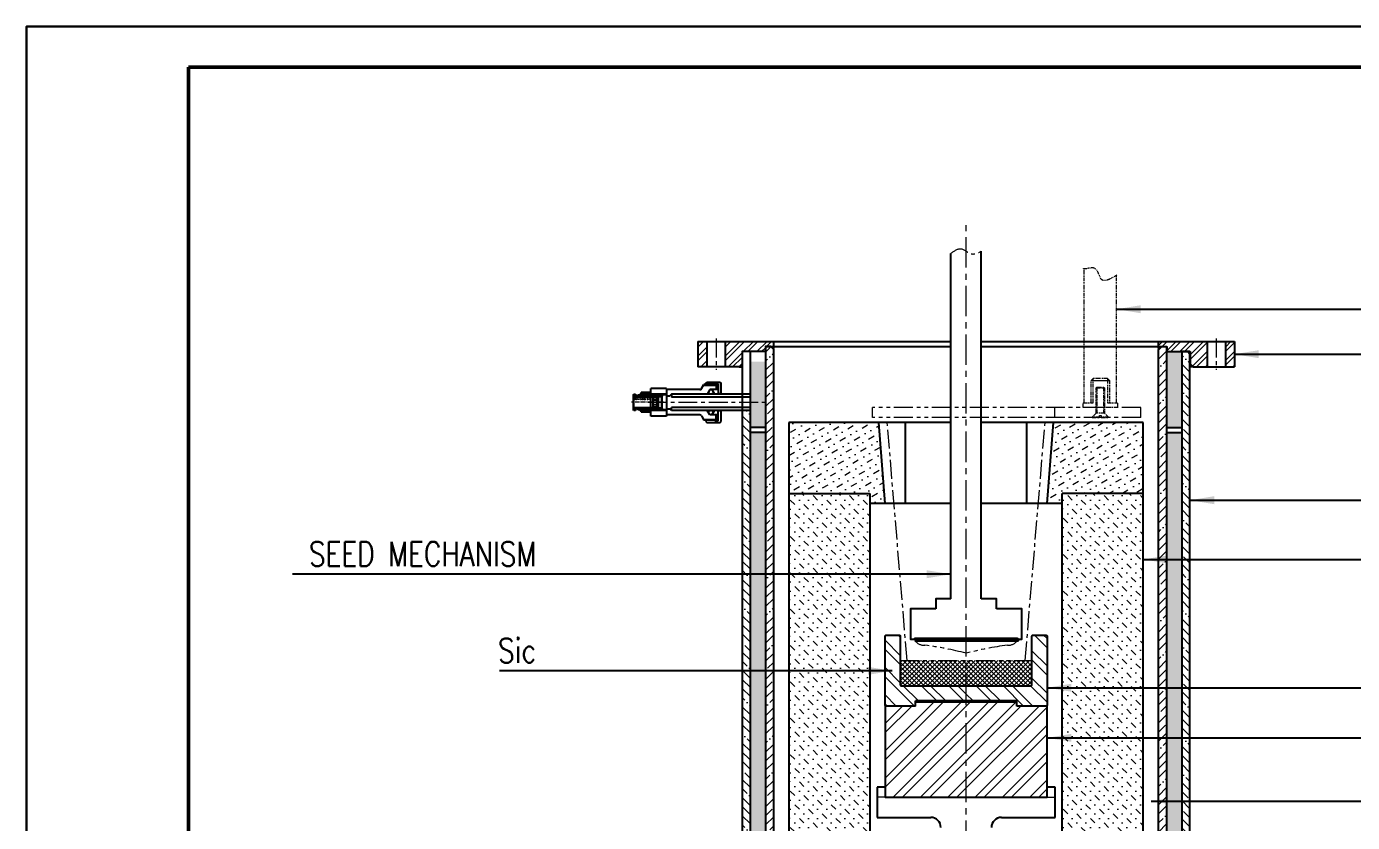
# Model space of a CAD drawing. Header units: millimetres. Extents: x 334 to 3694, y 0 to 2376.
# Drawn here: x 334 to 1643, y 1590 to 2376 of the extents above; entities that cross this region are included whole.
import ezdxf

# ---------------------------------------------------------------- set-up
doc = ezdxf.new("R2010")
doc.units = ezdxf.units.MM
doc.header["$LTSCALE"] = 3
for name, pattern in [('CENTER', [2, 1.25, -0.25, 0.25, -0.25]), ('DASHED', [0.75, 0.5, -0.25]), ('PHANTOM', [2.5, 1.25, -0.25, 0.25, -0.25, 0.25, -0.25])]:
    doc.linetypes.add(name, pattern=pattern)
for name, color, linetype, lineweight in [('1_외형선', 7, 'Continuous', 25), ('2_숨은선', 2, 'DASHED', 20), ('3_중심선', 1, 'CENTER', 18), ('5_파단선', 5, 'PHANTOM', 9), ('6_가는선', 3, 'Continuous', 18), ('7_가상선', 6, 'PHANTOM', 9), ('8_외각선', 4, 'Continuous', 50)]:
    doc.layers.add(name, color=color, linetype=linetype, lineweight=lineweight)
doc.layers.add('Plot-Box', color=211, linetype='Continuous', plot=False)
doc.layers.add('PLOT_BOX', color=221, linetype='Continuous', plot=False)
doc.styles.add('축척01', font='romans.shx', dxfattribs={"width": 0.8, "height": 3, "bigfont": 'whgtxt.shx'})
doc.styles.add('축척08', font='romans.shx', dxfattribs={"width": 0.8, "height": 24, "bigfont": 'whgtxt.shx'})
doc.dimstyles.new('축척08', dxfattribs={"dimscale": 8, "dimtxt": 24, "dimasz": 3, "dimexe": 1, "dimexo": 1, "dimgap": 1, "dimtad": 3, "dimdec": 4, "dimzin": 9, "dimdsep": 46, "dimtxsty": '축척08', "dimcen": 0, "dimclrd": 3, "dimclre": 3, "dimclrt": 256, "dimadec": 4, "dimazin": 2, "dimtm": 1e-09, "dimtfac": 0.6, "dimtdec": 4, "dimtmove": 0, "dimatfit": 0, "dimfxl": 1.5, "dimtolj": 1, "dimlwd": -1, "dimlwe": -1, "dimarcsym": 0})
pattern_1 = [(315, (11.6, 2e-13), (0.67352, 0.67352), [])]
pattern_2 = [(135, (410.281, 0), (-13.47038, -13.47038), []), (135, (410.281, 8.98), (-13.47038, -13.47038), [])]

# ---------------------------------------------------------------- blocks, each defined once
blk = doc.blocks.new('A$C4976374A')
at = {"layer": '8_외각선'}
for p, q in [((20, 292), (415, 292)), ((20, 5), (20, 292))]:
    blk.add_line(p, q, dxfattribs=at)
blk.add_lwpolyline([(20, 292), (415, 292), (415, 5), (20, 5)], close=True, dxfattribs=at)
at = {"layer": 'Plot-Box'}
blk.add_lwpolyline([(0, 297), (420, 297), (420, 0), (0, 0)], close=True, dxfattribs=at)
blk = doc.blocks.new('A$C53963148')
at = {"layer": '6_가는선', "extrusion": (0, 0, -1)}
h = blk.add_hatch(dxfattribs=at)
h.set_pattern_fill('ANSI31', color=256, scale=0.3, angle=-90, style=0)
h.set_pattern_definition(pattern_1)
h.paths.add_polyline_path([(20.6, 9.8), (21.1, 8.5), (21.1, 7.8), (22.1, 7.8), (23.6, 7.5), (23.6, 6.7), (25.2, 6.7), (25.2, 5.9), (26.3, 5.9), (26.4, 6), (26.4, 8), (28, 8), (28.4, 7.6), (28.4, 6.1), (28.2, 6.1), (28.2, 5.7), (28.4, 5.7), (28.4, 5.4), (28.1, 5.1), (9, 5.1), (9, 4.6), (4.5, 4.6), (4, 5.5), (0.5, 5.5), (0, 6), (0, 7.1), (1, 8.2), (12, 8.5), (12.5, 9.8)], flags=0)
h = blk.add_hatch(dxfattribs=at)
h.set_pattern_fill('ANSI31', color=256, scale=0.3, angle=-90, style=0)
h.set_pattern_definition(pattern_1)
h.paths.add_polyline_path([(12.5, -9.8), (12, -8.5), (1, -8.2), (0, -7.1), (0, -6), (0.5, -5.5), (4, -5.5), (4.5, -4.6), (9, -4.6), (9, -5.1), (28.1, -5.1), (28.4, -5.4), (28.4, -7.6), (28, -8), (26.4, -8), (26.4, -5.9), (26.3, -5.8), (25.2, -5.8), (25.2, -6.6), (23.6, -6.6), (23.6, -7.5), (22.1, -7.7), (21.1, -7.7), (21.1, -8.5), (20.6, -9.8)], flags=0)
at = {"layer": '1_외형선'}
for p, q in [((-28.4, 7.6), (-28, 8)), ((-28.4, 6.1), (-28.4, 7.6)), ((-28.4, 5.7), (-28.4, 6.1)), ((-28.2, 6.1), (-28.4, 6.1)), ((-28.4, 5.4), (-28.4, 5.7)), ((-28.4, 5.7), (-28.2, 5.7)), ((-28.1, 5.1), (-28.4, 5.4)), ((-28.4, -5.4), (-28.4, 5.4)), ((-28.2, 5.7), (-28.2, 6.1)), ((-9, 5.1), (-28.1, 5.1)), ((-28.1, -5.1), (-28.1, 5.1)), ((-28, 8), (-26.4, 8)), ((-26.4, 8), (-26.4, 6)), ((-26.4, 6), (-26.3, 5.9)), ((-26.3, 5.9), (-25.2, 5.9)), ((-25.2, 5.9), (-25.2, 6.7)), ((-25.2, 6.7), (-23.6, 6.7)), ((-23.6, 7.5), (-22.1, 7.8)), ((-23.6, 6.7), (-23.6, 7.5)), ((-22.1, 7.8), (-21.1, 7.8)), ((-21.1, 8.5), (-20.6, 9.8)), ((-21.1, 7.8), (-21.1, 8.5)), ((-12.5, 9.8), (-20.6, 9.8)), ((-12.5, 9.8), (-12, 8.5)), ((-12, 8.5), (-1, 8.2)), ((-9, 4.6), (-9, 5.1)), ((-9, 2.3), (-9, 4.6)), ((-9, 4.6), (-4.5, 4.6)), ((-9, -2.3), (-9, 2.3)), ((-9, 2.3), (-4.5, 2.3)), ((-4, 5.5), (-4.5, 4.6)), ((-0.5, 5.5), (-4, 5.5)), ((-4, 5.5), (-4, -5.5)), ((-1, 8.2), (0, 7.1)), ((0, 6), (-0.5, 5.5)), ((-0.5, 5.5), (-0.5, -5.5)), ((0, 7.1), (0, 6)), ((0, -6), (0, 6)), ((-28.4, -5.4), (-28.1, -5.1)), ((-28.4, -7.6), (-28.4, -5.4)), ((-28, -8), (-28.4, -7.6)), ((-28.1, -5.1), (-9, -5.1)), ((-26.4, -8), (-28, -8)), ((-26.3, -5.8), (-26.4, -5.9)), ((-26.4, -5.9), (-26.4, -8)), ((-25.2, -5.8), (-26.3, -5.8)), ((-25.2, -6.6), (-25.2, -5.8)), ((-23.6, -6.6), (-25.2, -6.6)), ((-23.6, -7.5), (-23.6, -6.6)), ((-22.1, -7.7), (-23.6, -7.5)), ((-21.1, -7.7), (-22.1, -7.7)), ((-21.1, -8.5), (-21.1, -7.7)), ((-20.6, -9.8), (-21.1, -8.5)), ((-12.5, -9.8), (-20.6, -9.8)), ((-12, -8.5), (-12.5, -9.8)), ((-1, -8.2), (-12, -8.5)), ((-9, -4.6), (-9, -2.3)), ((-9, -2.3), (-4.5, -2.3)), ((-9, -5.1), (-9, -4.6)), ((-9, -4.6), (-4.5, -4.6)), ((-4.5, -4.6), (-4, -5.5)), ((-4, -5.5), (-0.5, -5.5)), ((0, -7.1), (-1, -8.2)), ((-0.5, -5.5), (0, -6)), ((0, -6), (0, -7.1))]:
    blk.add_line(p, q, dxfattribs=at)
for points in [[(-4.5, 2.3), (-5.2, 3.5), (-4.5, 4.6)], [(-4.5, -2.3), (-5.2, 0), (-4.5, 2.3)], [(-4.5, -4.6), (-5.2, -3.5), (-4.5, -2.3)]]:
    blk.add_rational_spline(points, [1.10224133595, 1.27275866405, 1.10224133595], degree=2, dxfattribs=at)
at = {"layer": '3_중심선'}
blk.add_line((1.2, 0), (-30.1, 0), dxfattribs=at)
at = {"layer": '2_숨은선', "insert": (-11.6, 2.6), "char_height": 1, "width": 15.64, "attachment_point": 1, "rotation": 180, "style": '축척01'}
blk.add_mtext('GMPC 1003(%%C10-PT3/8)', dxfattribs=at)
blk = doc.blocks.new('A$C97986c00')
at = {"layer": '5_파단선'}
blk.add_open_spline([(-76.5, -135.7), (-70.3, -132), (-58.5, -124.9), (-58.4, -146.8), (-44.3, -141), (-43.5, -142)], degree=3, knots=[0, 0, 0, 0, 15.954819, 30.510378, 37.827255, 37.827255, 37.827255, 37.827255], dxfattribs=at)
at = {"layer": '6_가는선'}
blk.add_line((-51, -31.5), (-69, -31.5), dxfattribs=at)
at = {"layer": '7_가상선'}
for p, q in [((-60.8, 5), (-68, 5)), ((-68, 5), (-68, 4.6)), ((-68, 4.6), (-64, 0.6)), ((-68, 4.6), (-60.8, 4.6)), ((-64, 0.6), (-56, 0.6)), ((-64, -24.3), (-64, 0.6)), ((-63.3, -25), (-63.3, 0.6)), ((-60.8, 3.2), (-60.8, 5)), ((-59.2, 3.2), (-60.8, 3.2)), ((-52, 5), (-59.2, 5)), ((-59.2, 5), (-59.2, 3.2)), ((-59.2, 4.6), (-52, 4.6)), ((-56.7, -25), (-56.7, 0.6)), ((-56, 0.6), (-52, 4.6)), ((-56, 0.6), (-56, -24.3)), ((-52, 4.6), (-52, 5)), ((-77, -9), (-77, -5)), ((-77, -5), (-43, -5)), ((-77, -9), (-76.5, -9.5)), ((-67, -9.5), (-76.5, -9.5)), ((-76, -9.5), (-76, -135.7)), ((-69, -31.5), (-69, -9.5)), ((-67, -33), (-67, -9.5)), ((-43.5, -9.5), (-53, -9.5)), ((-53, -9.5), (-53, -33)), ((-51, -9.5), (-51, -31.5)), ((-44, -9.5), (-44, -142)), ((-43.5, -9.5), (-43, -9)), ((-43, -5), (-43, -9)), ((-56, -24.3), (-64, -24.3)), ((-63.3, -25), (-64, -24.3)), ((-56.7, -25), (-63.3, -25)), ((-56, -24.3), (-56.7, -25)), ((-69, -31.5), (-67, -33.5)), ((-67, -33.5), (-53, -33.5)), ((-53, -33.5), (-51, -31.5))]:
    blk.add_line(p, q, dxfattribs=at)

msp = doc.modelspace()

# ---------------------------------------------------------------- hatches: boundary and pattern name
at = {"layer": '3_중심선', "ltscale": 5}
h = msp.add_hatch(dxfattribs=at)
h.set_pattern_fill('ANSI37', color=256)
h.set_pattern_definition([(45, (-255.4423, 735.582), (-2.245064, 2.245064), []), (135, (-255.4423, 735.582), (-2.245064, -2.245064), [])])
h.paths.add_polyline_path([(1261.9, 1749.9), (1196.9, 1749.9), (1196.9, 1725.9, 0.414214), (1197.9, 1724.9), (1261.9, 1724.9)])
h.paths.add_polyline_path([(1326.9, 1749.9), (1261.9, 1749.9), (1261.9, 1724.9), (1325.9, 1724.9, 0.414214), (1326.9, 1725.9)])
at = {"layer": '5_파단선'}
h = msp.add_hatch(dxfattribs=at)
h.set_pattern_fill('ANSI36', color=256, angle=90)
h.set_pattern_definition([(135, (410.2814, 0), (-6.173926, 1.683798), [7.9375, -1.5875, 0, -1.5875])])
h.paths.add_polyline_path([(1063.9, 2004.9), (1048.9, 2004.9), (1048.9, 1979.9), (1063.9, 1979.9)])
h.paths.add_polyline_path([(1063.9, 2044.9), (1048.9, 2044.9), (1048.9, 2004.9), (1063.9, 2004.9)])
h.paths.add_polyline_path([(1063.9, 1974.9), (1048.9, 1974.9), (1048.9, 1502.9), (1048.9, 1494.9), (1063.9, 1494.9)])
h.paths.add_polyline_path([(1063.9, 1494.9), (1048.9, 1494.9), (1048.9, 1486.9), (1048.9, 1384.9), (1063.9, 1384.9)])
h.paths.add_polyline_path([(1474.9, 2054.9), (1459.9, 2054.9), (1459.9, 1979.9), (1474.9, 1979.9)])
h.paths.add_polyline_path([(1474.9, 1974.9), (1459.9, 1974.9), (1459.9, 1384.9), (1474.9, 1384.9)])
at = {"layer": '6_가는선'}
h = msp.add_hatch(dxfattribs=at)
h.set_pattern_fill('ANSI32', color=256)
h.set_pattern_definition([(45, (334, 0), (-6.735192, 6.735192), []), (45, (338.49, 0), (-6.735192, 6.735192), [])])
h.paths.add_polyline_path([(1005.9, 2064.9), (996.9, 2064.9), (996.9, 2039.9), (1005.9, 2039.9)])
h.paths.add_polyline_path([(1040.7, 2054.9), (1048.9, 2054.9), (1063.7, 2054.9), (1063.7, 2059.9), (1068.9, 2059.9), (1071.9, 2059.9), (1071.9, 2064.9), (1023.9, 2064.9), (1023.9, 2039.9), (1037.7, 2039.9), (1040.7, 2042.9)])
h.paths.add_polyline_path([(1499.9, 2064.9), (1451.9, 2064.9), (1451.9, 2059.9), (1460.1, 2059.9), (1460.1, 2054.9), (1483.1, 2054.9), (1483.1, 2042.9), (1486.1, 2039.9), (1499.9, 2039.9)])
h.paths.add_polyline_path([(1526.9, 2064.9), (1517.9, 2064.9), (1517.9, 2039.9), (1526.9, 2039.9)])
h = msp.add_hatch(dxfattribs=at)
h.set_pattern_fill('ANSI35', color=256, scale=2)
h.set_pattern_definition([(45, (410.281, 0), (-8.980256, 8.980256), []), (45, (419.262, 0), (-8.980256, 8.980256), [15.875, -3.175, 0, -3.175])])
h.paths.add_polyline_path([(1063.9, 1379.9), (1068.9, 1379.9), (1071.9, 1382.9), (1071.9, 2056.9), (1068.9, 2059.9), (1063.9, 2059.9)])
h.paths.add_polyline_path([(1451.9, 1382.9), (1454.9, 1379.9), (1459.9, 1379.9), (1459.9, 2059.9), (1454.9, 2059.9), (1451.9, 2056.9)])
h = msp.add_hatch(dxfattribs=at)
h.set_pattern_fill('ANSI35', color=256, scale=2, angle=90)
h.set_pattern_definition([(135, (410.281, 0), (-8.980256, -8.980256), []), (135, (410.281, 8.98), (-8.980256, -8.980256), [15.875, -3.175, 0, -3.175])])
h.paths.add_polyline_path([(1048.9, 1996.9), (1040.9, 1996.9), (1040.9, 1486.9), (1048.9, 1486.9)])
h.paths.add_polyline_path([(1048.9, 1486.9), (1040.9, 1486.9), (1040.9, 1384.9), (1048.9, 1384.9)])
h.paths.add_polyline_path([(1482.9, 1486.9), (1474.9, 1486.9), (1474.9, 1384.9), (1482.9, 1384.9)])
h.paths.add_polyline_path([(1474.9, 1502.9), (1482.9, 1502.9), (1482.9, 2054.9), (1474.9, 2054.9)])
h = msp.add_hatch(dxfattribs=at)
h.set_pattern_fill('MUDST', color=256, angle=30)
h.set_pattern_definition([(30, (410.2814, 0), (7.823523, 11.849261), [6.35, -6.35, 0, -6.35, 0, -6.35])])
h.paths.add_polyline_path([(1166.9, 1914.9), (1166.9, 1904.9), (1181.9, 1904.9), (1175.8, 1984.9), (1086.9, 1984.9), (1086.9, 1914.9)])
h.paths.add_polyline_path([(1436.9, 1914.9), (1436.9, 1984.9), (1348.1, 1984.9), (1341.9, 1904.9), (1356.9, 1904.9), (1356.9, 1914.9)])
h = msp.add_hatch(dxfattribs=at)
h.set_pattern_fill('MUDST', color=256, angle=135)
h.set_pattern_definition([(135, (410.2814, 0), (-13.470384, 4.490128), [6.35, -6.35, 0, -6.35, 0, -6.35])])
h.paths.add_polyline_path([(1166.9, 1914.9), (1086.9, 1914.9), (1086.9, 1494.9), (1166.9, 1494.9)])
h.paths.add_polyline_path([(1356.9, 1494.9), (1436.9, 1494.9), (1436.9, 1914.9), (1356.9, 1914.9)])
h = msp.add_hatch(dxfattribs=at)
h.set_pattern_fill('ANSI32', color=256, scale=2, angle=90)
h.set_pattern_definition(pattern_2)
h.paths.add_polyline_path([(1181.9, 1773.9, -0.414214), (1182.9, 1774.9), (1195.9, 1774.9, -0.414214), (1196.9, 1773.9), (1196.9, 1725.9, 0.414214), (1197.9, 1724.9), (1261.9, 1724.9), (1261.9, 1709.9), (1211.9, 1709.9), (1211.9, 1704.9), (1182.9, 1704.9, -0.414214), (1181.9, 1705.9)])
h = msp.add_hatch(dxfattribs=at)
h.set_pattern_fill('ANSI32', color=256, scale=2, angle=90)
h.set_pattern_definition(pattern_2)
h.paths.add_polyline_path([(1325.9, 1724.9), (1261.9, 1724.9), (1261.9, 1709.9), (1311.9, 1709.9), (1311.9, 1704.9), (1340.9, 1704.9, 0.414214), (1341.9, 1705.9), (1341.9, 1773.9, 0.414214), (1340.9, 1774.9), (1327.9, 1774.9, 0.414214), (1326.9, 1773.9), (1326.9, 1725.9, -0.414214)])
h = msp.add_hatch(dxfattribs=at)
h.set_pattern_fill('ANSI32', color=256, scale=2)
h.set_pattern_definition([(45, (410.281, 0), (-13.47038, 13.47038), []), (45, (419.262, 0), (-13.47038, 13.47038), [])])
h.paths.add_polyline_path([(1341.9, 1704.9), (1311.9, 1704.9), (1311.9, 1708.9), (1261.9, 1708.9), (1261.9, 1614.9), (1341.9, 1614.9)])
h.paths.add_polyline_path([(1261.9, 1708.9), (1211.9, 1708.9), (1211.9, 1704.9), (1181.9, 1704.9), (1181.9, 1614.9), (1261.9, 1614.9)])

# ---------------------------------------------------------------- linework, layer by layer
at = {"layer": '1_외형선', "ltscale": 5}
for p, q in [((1246.9, 1810.9), (1246.9, 2151.9)), ((1276.9, 1810.9), (1276.9, 2154)), ((996.9, 2064.9), (996.9, 2039.9)), ((1005.9, 2064.9), (1005.9, 2039.9)), ((1023.9, 2064.9), (1023.9, 2039.9)), ((1063.7, 2059.9), (1246.9, 2059.9)), ((1063.7, 2059.9), (1063.7, 2054.9)), ((1068.9, 2059.9), (1071.9, 2057.9)), ((1071.9, 2057.9), (1071.9, 2064.9)), ((1276.9, 2059.9), (1460.1, 2059.9)), ((1451.9, 2057.9), (1451.9, 2064.9)), ((1451.9, 2057.9), (1454.9, 2059.9)), ((1460.1, 2059.9), (1460.1, 2054.9)), ((1499.9, 2064.9), (1499.9, 2039.9)), ((1517.9, 2064.9), (1517.9, 2039.9)), ((1526.9, 2064.9), (1526.9, 2039.9)), ((1037.7, 2039.9), (1040.7, 2042.9)), ((1063.7, 2054.9), (1040.7, 2054.9)), ((1040.7, 2054.9), (1040.7, 2042.9)), ((1460.1, 2054.9), (1483.1, 2054.9)), ((1483.1, 2054.9), (1483.1, 2042.9)), ((1486.1, 2039.9), (1483.1, 2042.9)), ((1037.7, 2039.9), (996.9, 2039.9)), ((1486.1, 2039.9), (1526.9, 2039.9)), ((965.9, 2012.4), (950.7, 2012.4)), ((1048.9, 2012.9), (970.9, 2012.9)), ((1048.9, 2009.9), (970.9, 2009.9)), ((965.9, 1997.5), (950.7, 1997.5)), ((1048.9, 1999.9), (970.9, 1999.9)), ((970.9, 1996.9), (970.9, 1999.9)), ((1048.9, 1996.9), (970.9, 1996.9)), ((1063.9, 1979.9), (1048.9, 1979.9)), ((1246.9, 1984.9), (1086.9, 1984.9)), ((1086.9, 1984.9), (1086.9, 1424.9)), ((1181.9, 1904.9), (1175.8, 1984.9)), ((1436.9, 1984.9), (1276.9, 1984.9)), ((1341.9, 1904.9), (1348.1, 1984.9)), ((1436.9, 1424.9), (1436.9, 1984.9)), ((1459.9, 1979.9), (1474.9, 1979.9)), ((1063.9, 1974.9), (1048.9, 1974.9)), ((1459.9, 1974.9), (1474.9, 1974.9)), ((1086.9, 1914.9), (1166.9, 1914.9)), ((1166.9, 1914.9), (1166.9, 1494.9)), ((1356.9, 1494.9), (1356.9, 1914.9)), ((1436.9, 1914.9), (1356.9, 1914.9)), ((1246.9, 1904.9), (1166.9, 1904.9)), ((1356.9, 1904.9), (1276.9, 1904.9)), ((1211.9, 1704.9), (1211.9, 1709.9)), ((1311.9, 1704.9), (1311.9, 1709.9)), ((1181.9, 1624.9), (1173.9, 1624.9)), ((1173.9, 1624.9), (1173.9, 1594.9)), ((1349.9, 1624.9), (1341.9, 1624.9)), ((1349.9, 1594.9), (1349.9, 1624.9)), ((1173.9, 1594.9), (1226.9, 1594.9)), ((1296.9, 1594.9), (1349.9, 1594.9))]:
    msp.add_line(p, q, dxfattribs=at)
at = {"layer": '1_외형선'}
for p, q in [((996.9, 2064.9), (1246.9, 2064.9)), ((1276.9, 2064.9), (1526.9, 2064.9)), ((1040.7, 2042.9), (1040.9, 2042.9)), ((1483.1, 2042.9), (1482.9, 2042.9)), ((1037.7, 2039.9), (1040.9, 2039.9)), ((1486.1, 2039.9), (1482.9, 2039.9)), ((965.9, 2018.5), (950.7, 2018.5)), ((950.7, 1991.3), (950.7, 2018.5)), ((965.9, 2018.5), (965.9, 1991.3)), ((998.9, 2017.4), (965.9, 2017.4)), ((1000.6, 2018.4), (1002.9, 2022.4)), ((1000.6, 2018.4), (1002.9, 2022.4)), ((1014.9, 2022.4), (1002.9, 2022.4)), ((1004.9, 2023.9), (1005.9, 2024.9)), ((1004.9, 2022.4), (1004.9, 2023.9)), ((1005.9, 2024.9), (1018.9, 2024.9)), ((1008.9, 2017.4), (1006.3, 2012.9)), ((1016.9, 2017.4), (1008.9, 2017.4)), ((1010.9, 2017.4), (1013.5, 2012.9)), ((1013.9, 2023.1), (1016.9, 2023.1)), ((1013.9, 2023.1), (1013.9, 2022.4)), ((1014.9, 2022.4), (1014.9, 2017.4)), ((1016.9, 2023.1), (1016.9, 2012.9)), ((1018.9, 2024.9), (1019.9, 2023.9)), ((1019.9, 2012.9), (1019.9, 2023.9)), ((965.9, 2011.4), (969.4, 2011.4)), ((970.9, 2012.9), (969.4, 2011.4)), ((970.9, 2012.9), (970.9, 2009.9)), ((1018.9, 2013.4), (1016.9, 2013.4)), ((965.9, 1991.3), (950.7, 1991.3)), ((965.9, 1998.4), (969.4, 1998.4)), ((998.9, 1992.4), (965.9, 1992.4)), ((970.9, 1996.9), (969.4, 1998.4)), ((1000.6, 1991.4), (1002.9, 1987.4)), ((1000.6, 1991.4), (1002.9, 1987.4)), ((1008.9, 1992.4), (1006.3, 1996.9)), ((1016.9, 1992.4), (1008.9, 1992.4)), ((1010.9, 1992.4), (1013.5, 1996.9)), ((1014.9, 1987.4), (1014.9, 1992.4)), ((1016.9, 1986.7), (1016.9, 1996.9)), ((1018.9, 1996.4), (1016.9, 1996.4)), ((1019.9, 1985.9), (1019.9, 1996.9)), ((1014.9, 1987.4), (1002.9, 1987.4)), ((1004.9, 1987.4), (1004.9, 1985.9)), ((1004.9, 1985.9), (1005.9, 1984.9)), ((1005.9, 1984.9), (1018.9, 1984.9)), ((1013.9, 1986.7), (1013.9, 1987.4)), ((1013.9, 1986.7), (1016.9, 1986.7)), ((1018.9, 1984.9), (1019.9, 1985.9)), ((1201.9, 1904.9), (1201.9, 1984.9)), ((1321.9, 1904.9), (1321.9, 1984.9))]:
    msp.add_line(p, q, dxfattribs=at)
for points in [[(1063.9, 1379.9), (1068.9, 1379.9), (1071.9, 1382.9), (1071.9, 2056.9), (1068.9, 2059.9), (1063.9, 2059.9)], [(1459.9, 1379.9), (1454.9, 1379.9), (1451.9, 1382.9), (1451.9, 2056.9), (1454.9, 2059.9), (1459.9, 2059.9)]]:
    msp.add_lwpolyline(points, close=True, dxfattribs=at)
for points in [[(1048.9, 1486.9), (1048.9, 2054.9), (1040.9, 2054.9), (1040.9, 1486.9)], [(1482.9, 1502.9), (1482.9, 2054.9), (1474.9, 2054.9), (1474.9, 1384.9), (1482.9, 1384.9), (1482.9, 1486.9)]]:
    msp.add_lwpolyline(points, dxfattribs=at)
at = {"layer": '1_외형선', "ltscale": 5}
for points in [[(1246.9, 1810.9), (1231.9, 1810.9), (1231.9, 1800.9)], [(1291.9, 1800.9), (1291.9, 1810.9), (1276.9, 1810.9)], [(1231.9, 1800.9), (1206.9, 1800.9), (1206.9, 1770.9), (1316.9, 1770.9), (1316.9, 1800.9), (1291.9, 1800.9)], [(1211.9, 1704.9), (1181.9, 1704.9), (1181.9, 1614.9), (1341.9, 1614.9), (1341.9, 1704.9), (1311.9, 1704.9)], [(1311.9, 1709.9), (1211.9, 1709.9)], [(1311.9, 1708.9), (1211.9, 1708.9)]]:
    msp.add_lwpolyline(points, dxfattribs=at)
msp.add_lwpolyline([(1211.9, 1704.9), (1182.9, 1704.9, -0.414214), (1181.9, 1705.9), (1181.9, 1773.9, -0.414214), (1182.9, 1774.9), (1195.9, 1774.9, -0.414214), (1196.9, 1773.9), (1196.9, 1725.9, 0.414214), (1197.9, 1724.9), (1325.9, 1724.9, 0.414214), (1326.9, 1725.9), (1326.9, 1773.9, -0.414214), (1327.9, 1774.9), (1340.9, 1774.9, -0.414214), (1341.9, 1773.9), (1341.9, 1705.9, -0.414214), (1340.9, 1704.9), (1311.9, 1704.9)], format="xyb", dxfattribs=at)
at = {"layer": '1_외형선'}
for centre, radius, start, end in [((998.9, 2019.4), 2, 270, 330), ((1018.9, 2014.4), 1, 270, 0), ((998.9, 1990.4), 2, 30, 90), ((1018.9, 1995.4), 1, 0, 90)]:
    msp.add_arc(centre, radius, start, end, dxfattribs=at)
at = {"layer": '1_외형선', "ltscale": 5}
for centre, start, end in [((1226.9, 1584.9), 0, 90), ((1296.9, 1584.9), 90, 180)]:
    msp.add_arc(centre, 10, start, end, dxfattribs=at)
at = {"layer": '2_숨은선', "ltscale": 5}
for p, q in [((1181.9, 1614.9), (1173.9, 1614.9)), ((1341.9, 1614.9), (1349.9, 1614.9))]:
    msp.add_line(p, q, dxfattribs=at)
at = {"layer": '3_중심선', "ltscale": 8}
msp.add_line((1261.9, 1369.9), (1261.9, 2181.1), dxfattribs=at)
at = {"layer": '3_중심선', "ltscale": 5}
for p, q in [((1014.9, 2067.9), (1014.9, 2036.9)), ((1508.9, 2067.9), (1508.9, 2036.9)), ((947.7, 2004.9), (1063.9, 2004.9)), ((1203.7, 1749.9), (1184, 1984.9)), ((1320.2, 1749.9), (1339.9, 1984.9))]:
    msp.add_line(p, q, dxfattribs=at)
at = {"layer": '5_파단선', "ltscale": 5}
msp.add_spline([(1246.9, 2151.9), (1257.1, 2156.5), (1267.2, 2151.5), (1276.9, 2154)], degree=3, dxfattribs=at)
at = {"layer": '6_가는선'}
for p, q in [((1002.5, 2021.6), (1014.9, 2021.6)), ((1002.5, 1988.2), (1014.9, 1988.2))]:
    msp.add_line(p, q, dxfattribs=at)
at = {"layer": '6_가는선', "ltscale": 5}
for p, q in [((965.9, 2013.3), (950.7, 2013.3)), ((965.9, 1996.6), (950.7, 1996.6))]:
    msp.add_line(p, q, dxfattribs=at)
at = {"layer": '7_가상선'}
for p, q in [((1007.9, 2015.2), (1007.9, 2012.9)), ((1011.9, 2015.2), (1011.9, 2012.9)), ((1007.9, 1994.7), (1007.9, 1996.9)), ((1011.9, 1994.7), (1011.9, 1996.9))]:
    msp.add_line(p, q, dxfattribs=at)
at = {"layer": '7_가상선', "ltscale": 8}
for p, q in [((1169.4, 1989.9), (1169.4, 1999.9)), ((1349.4, 1989.9), (1349.4, 1999.9)), ((1434.4, 1989.9), (1434.4, 1999.9))]:
    msp.add_line(p, q, dxfattribs=at)
at = {"layer": '7_가상선', "ltscale": 5}
for p, q in [((1434.4, 1999.9), (1169.4, 1999.9)), ((1434.4, 1989.9), (1169.4, 1989.9)), ((1196.9, 1749.9), (1326.9, 1749.9))]:
    msp.add_line(p, q, dxfattribs=at)
at = {"layer": '7_가상선'}
for centre in [(1009.9, 2015.2), (1009.9, 1994.7)]:
    msp.add_circle(centre, 2, dxfattribs=at)
at = {"layer": '7_가상선', "ltscale": 5}
for centre, radius, start, end in [((1220.6, 1776.3), 11.4, 214.075, 272.7949), ((1303.3, 1776.3), 11.4, 267.2051, 325.925), ((1184, 1467.3), 300, 74.9323, 82.8802), ((1339.9, 1467.3), 300, 97.1198, 105.0677)]:
    msp.add_arc(centre, radius, start, end, dxfattribs=at)
at = {"layer": '8_외각선', "ltscale": 5}
msp.add_lwpolyline([(1211.1, 1769.9), (1312.7, 1769.9), (1312.7, 1770.9), (1211.1, 1770.9)], close=True, dxfattribs=at)
at = {"layer": 'Plot-Box'}
msp.add_lwpolyline([(334, 0), (3694, 0), (3694, 2376), (334, 2376)], close=True, dxfattribs=at)
at = {"layer": 'PLOT_BOX'}
msp.add_lwpolyline([(334, 0), (3694, 0), (3694, 2376), (334, 2376)], close=True, dxfattribs=at)

# ---------------------------------------------------------------- block references
at = {"layer": '1_외형선', "xscale": 8, "yscale": 8, "zscale": 8}
msp.add_blockref('A$C4976374A', (334, 0), dxfattribs=at)
at = {"layer": '1_외형선', "rotation": 180}
msp.add_blockref('A$C97986c00', (1334.4, 1994.9), dxfattribs=at)
at = {"layer": '1_외형선', "ltscale": 5}
msp.add_blockref('A$C53963148', (961.7, 2004.9), dxfattribs=at)

# ---------------------------------------------------------------- texts
at = {"layer": '1_외형선', "char_height": 24, "attachment_point": 9, "style": '축척08'}
for s, insert in [('SEED MECHANISM', (837.6, 1843.1)), ('Sic', (837.6, 1747.7))]:
    msp.add_mtext(s, dxfattribs=dict(at, insert=insert))

# ---------------------------------------------------------------- leaders
at = {"layer": '1_외형선', "annotation_type": 0, "has_hookline": 1}
for points, hookline_direction, text_width in [([(1410.4, 2096.8), (1678.2, 2096.8)], 0, 253.4), ([(1526.9, 2052.4), (1678.2, 2052.4)], 0, 288.1), ([(1482.9, 1908.2), (1678.2, 1908.2)], 0, 373.1), ([(1436.9, 1849.7), (1678.2, 1849.7)], 0, 306.4), ([(1246.9, 1835.1), (845.6, 1835.1)], 1, 241), ([(1188.9, 1739.7), (845.6, 1739.7)], 1, 36.6), ([(1341.9, 1723), (1678.2, 1723)], 0, 526.8), ([(1341.9, 1673.5), (1678.2, 1673.5)], 0, 273), ([(1444.7, 1611), (1678.2, 1611)], 0, 566.1)]:
    msp.add_leader(points, dimstyle='축척08', override={"dimgap": 1, "dimtad": 1}, dxfattribs=dict(at, hookline_direction=hookline_direction, text_width=text_width))

doc.saveas('drawing.dxf')
